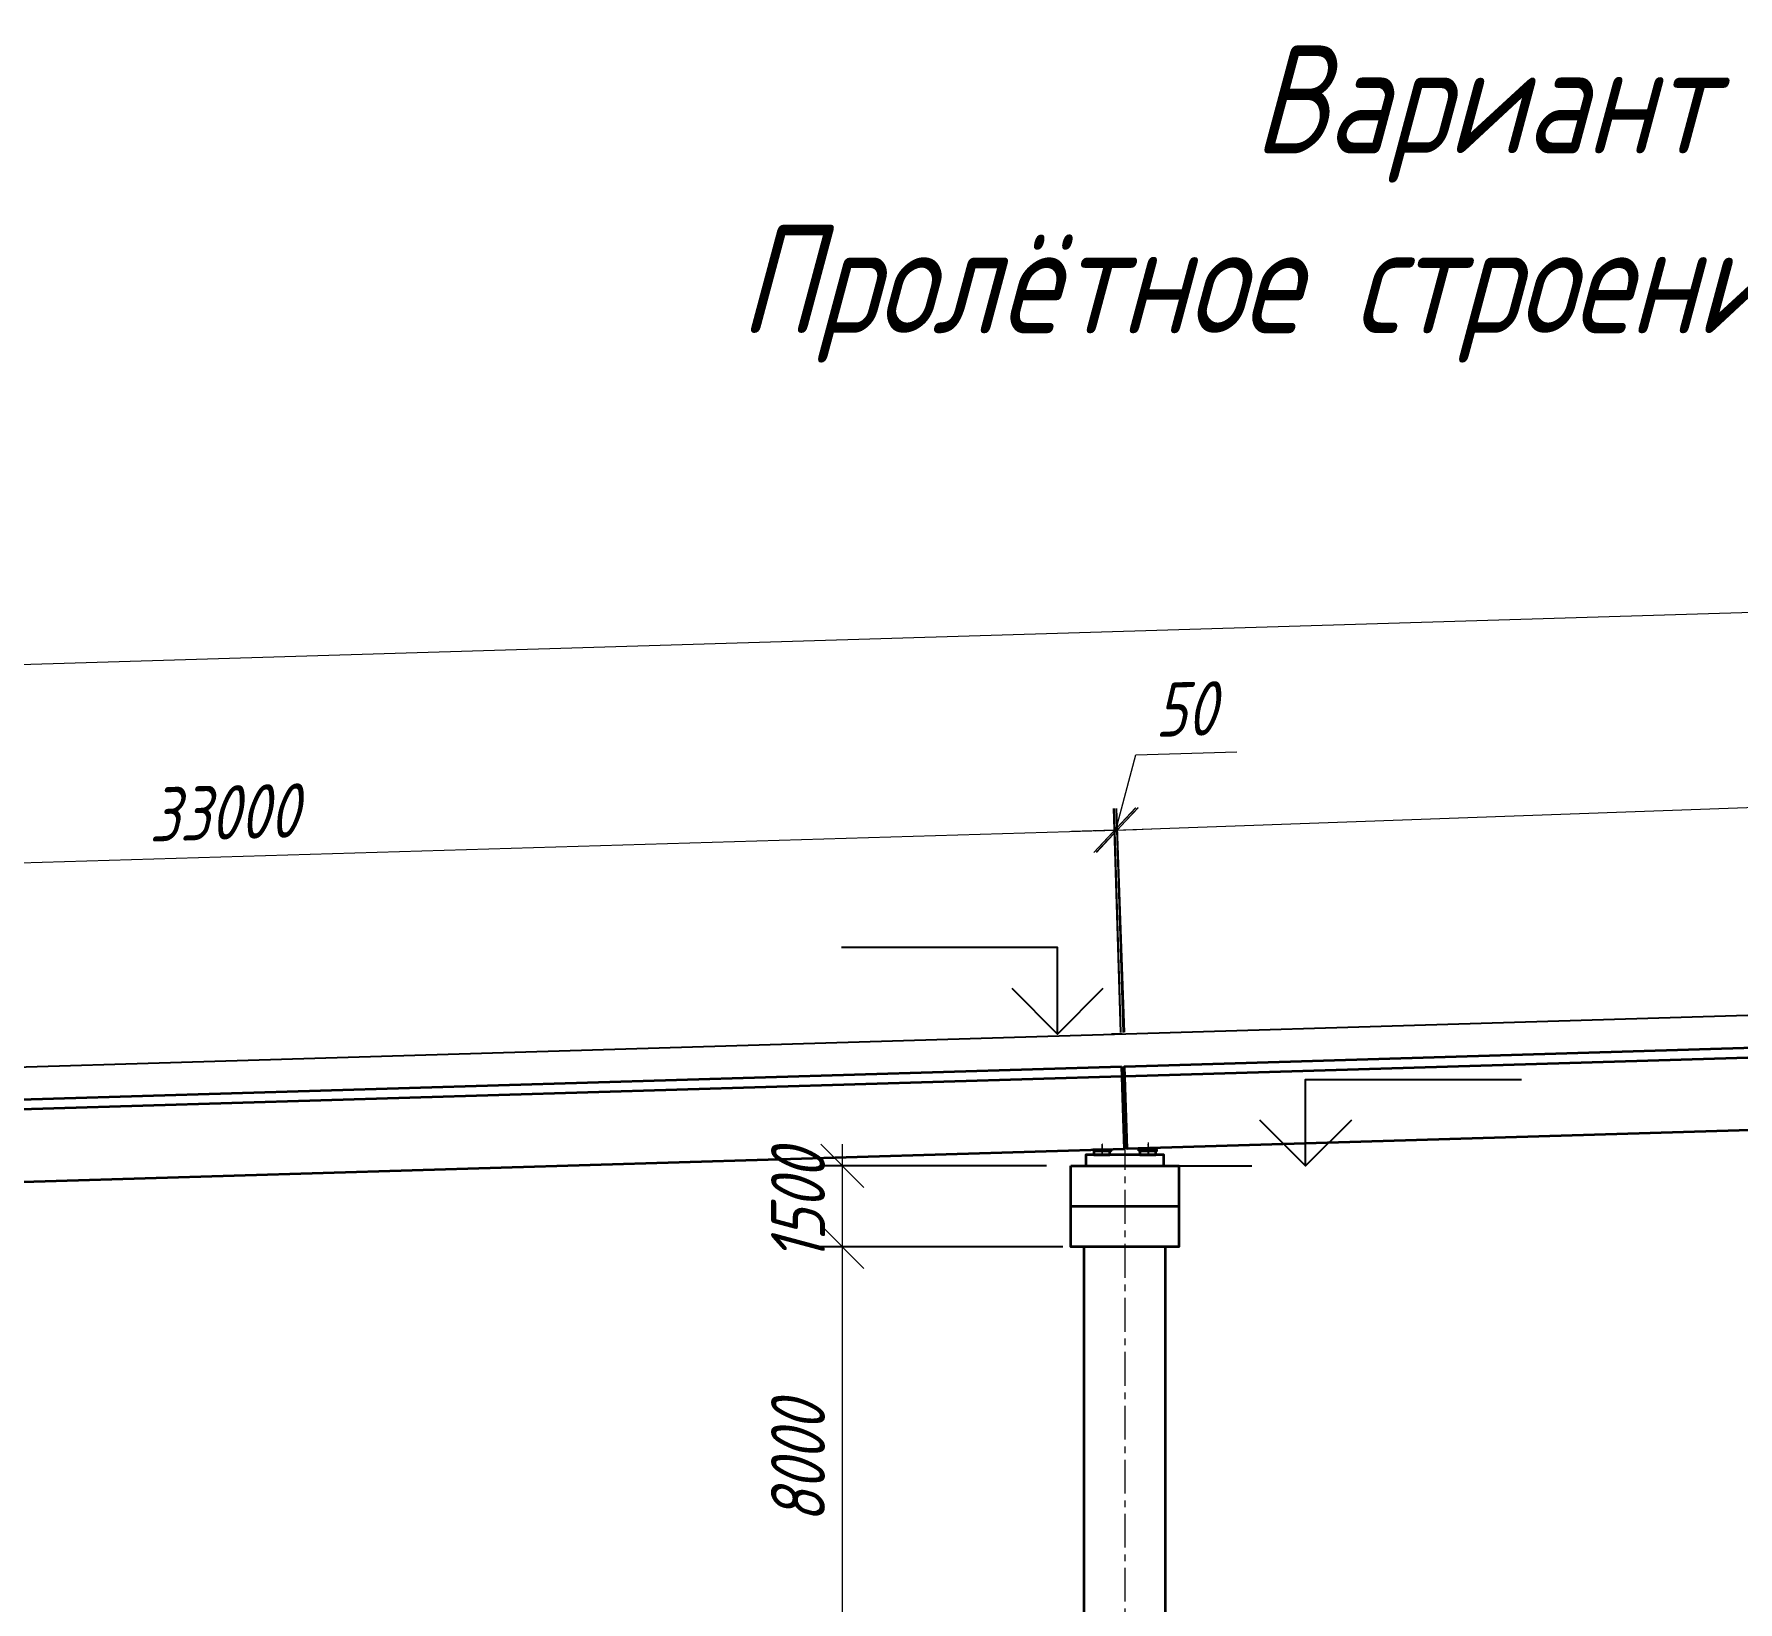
# Model space of a CAD drawing. Header units: millimetres. Extents: x 1864 to 10174863, y -4887456 to 5366151.
# Drawn here: x 4010240 to 4041808, y 9349 to 38393 of the extents above; entities that cross this region are included whole.
import ezdxf
from ezdxf.enums import TextEntityAlignment as Align

# ---------------------------------------------------------------- set-up
doc = ezdxf.new("R2018")
doc.units = ezdxf.units.MM
doc.linetypes.add('осевая', pattern=[2, 1.25, -0.25, 0.25, -0.25])
for name, color, linetype, lineweight in [('1-Бетон', 106, 'Continuous', 35), ('1-Примечания', 4, 'Continuous', 25), ('1-Размеры', 1, 'Continuous', 25), ('1-Текст_3', 250, 'Continuous', 25), ('ИС_Ось', 3, 'осевая', 18), ('ИС_Размер', 3, 'Continuous', 18), ('ИС_Текст заглавный', 1, 'Continuous', 35)]:
    doc.layers.add(name, color=color, linetype=linetype, lineweight=lineweight)
doc.layers.add('Красный профиль', color=1, linetype='Continuous')
doc.styles.add('0', font='isocpeur.ttf', dxfattribs={"width": 0.8, "oblique": 15})
doc.styles.add('ISOCPEUR', font='isocpeur.ttf', dxfattribs={"width": 0.8, "oblique": 15, "height": 2.5})
doc.styles.get("Standard").update_dxf_attribs({"font": 'arial.ttf'})
doc.dimstyles.new('М400нов', dxfattribs={"dimscale": 400, "dimtxt": 2.5, "dimasz": 2, "dimexe": 1, "dimexo": 1, "dimgap": 0.8, "dimtad": 1, "dimdec": 0, "dimzin": 0, "dimdsep": 46, "dimtxsty": '0', "dimblk": 'OBLIQUE', "dimcen": 0.09, "dimdle": 1, "dimclrd": 256, "dimclre": 256, "dimclrt": 256, "dimadec": 4, "dimazin": 0, "dimtfac": 1, "dimtdec": 0, "dimtmove": 1, "dimatfit": 2, "dimfxl": 1, "dimtolj": 1, "dimtzin": 0, "dimlwd": -1, "dimarcsym": 0})

# ---------------------------------------------------------------- blocks, each defined once
blk = doc.blocks.new('33')
at = {"layer": '1-Бетон'}
for points in [[(33000, 1530), (33000, 0), (0, 0), (0, 1530), (33000, 1530)], [(0, 1350), (33000, 1350)]]:
    blk.add_lwpolyline(points, dxfattribs=at)
at = {"layer": 'ИС_Ось'}
for points in [[(400, -108), (400, 108)], [(32600, -108), (32600, 108)]]:
    blk.add_lwpolyline(points, dxfattribs=at)
blk = doc.blocks.new('_OBLIQUE')
at = {"color": 0, "linetype": 'ByBlock', "lineweight": -2}
blk.add_line((0.5, 0.5), (-0.5, -0.5), dxfattribs=at)
blk = doc.blocks.new('*D471')
at = {"layer": 'Defpoints', "color": 0, "linetype": 'Continuous', "transparency": 16777216}
for p in [(4123852, 30143), (4124076, 22692), (3969765, 18046)]:
    blk.add_point(p, dxfattribs=at)
at = {"layer": 'ИС_Размер', "lineweight": -2, "transparency": 16777216}
for p, q in [((4124064, 23092), (4123840, 30543)), ((3969753, 18446), (3969529, 25898))]:
    blk.add_line(p, q, dxfattribs=at)
at = {"layer": 'ИС_Размер', "transparency": 16777216}
blk.add_line((3969141, 25486), (4124252, 30155), dxfattribs=at)
at = {"layer": 'ИС_Размер', "linetype": 'Continuous', "transparency": 16777216, "xscale": 800, "yscale": 800, "zscale": 800}
for p, rotation in [((4123852, 30143), 1.724269677828712), ((3969541, 25498), 181.7242696778287)]:
    blk.add_blockref('_OBLIQUE', p, dxfattribs=dict(at, rotation=rotation))
at = {"layer": 'ИС_Размер', "linetype": 'Continuous', "transparency": 16777216, "insert": (4046672, 28640), "char_height": 1000, "attachment_point": 5, "rotation": 1.7243, "style": '0'}
blk.add_mtext('\\A1;154400', dxfattribs=at)
blk = doc.blocks.new('*D458')
at = {"layer": 'Defpoints', "color": 0, "linetype": 'Continuous', "transparency": 16777216}
for p in [(4030263, 23647), (4030388, 19499), (3997403, 18509)]:
    blk.add_point(p, dxfattribs=at)
at = {"layer": 'ИС_Размер', "lineweight": -2, "transparency": 16777216}
for p, q in [((4030376, 19899), (4030251, 24047)), ((3997391, 18909), (3997266, 23057))]:
    blk.add_line(p, q, dxfattribs=at)
at = {"layer": 'ИС_Размер', "transparency": 16777216}
blk.add_line((3996879, 22645), (4030663, 23659), dxfattribs=at)
at = {"layer": 'ИС_Размер', "linetype": 'Continuous', "transparency": 16777216, "xscale": 800, "yscale": 800, "zscale": 800}
for p, rotation in [((4030263, 23647), 1.718358011817151), ((3997278, 22657), 181.7183580118171)]:
    blk.add_blockref('_OBLIQUE', p, dxfattribs=dict(at, rotation=rotation))
at = {"layer": 'ИС_Размер', "linetype": 'Continuous', "transparency": 16777216, "insert": (4013746, 23972), "char_height": 1000, "attachment_point": 5, "rotation": 1.7184, "style": '0'}
blk.add_mtext('\\A1;33000', dxfattribs=at)
blk = doc.blocks.new('*D459')
at = {"layer": 'Defpoints', "color": 0, "linetype": 'Continuous', "transparency": 16777216}
for p in [(4030308, 23649), (4030388, 19499), (4030436, 19500)]:
    blk.add_point(p, dxfattribs=at)
at = {"layer": 'ИС_Размер', "transparency": 16777216}
for p, q in [((4030284, 23648), (4030655, 25040)), ((4030655, 25040), (4032522, 25098)), ((4030259, 23647), (4029460, 23623)), ((4030259, 23647), (4030308, 23649)), ((4030259, 23647), (4030308, 23649)), ((4030308, 23649), (4031107, 23674))]:
    blk.add_line(p, q, dxfattribs=at)
at = {"layer": 'ИС_Размер', "lineweight": -2, "transparency": 16777216}
for p, q in [((4030376, 19899), (4030247, 24047)), ((4030424, 19900), (4030295, 24049))]:
    blk.add_line(p, q, dxfattribs=at)
at = {"layer": 'ИС_Размер', "linetype": 'Continuous', "transparency": 16777216, "xscale": 800, "yscale": 800, "zscale": 800}
for p, rotation in [((4030259, 23647), 1.775280618229331), ((4030308, 23649), 181.7752806182293)]:
    blk.add_blockref('_OBLIQUE', p, dxfattribs=dict(at, rotation=rotation))
at = {"layer": 'ИС_Размер', "linetype": 'Continuous', "transparency": 16777216, "insert": (4031563, 25889), "char_height": 1000, "attachment_point": 5, "rotation": 1.7753, "style": '0'}
blk.add_mtext('\\A1;50', dxfattribs=at)
blk = doc.blocks.new('*D467')
at = {"layer": 'Defpoints', "color": 0, "linetype": 'Continuous', "transparency": 16777216}
for p in [(4063286, 24835), (4063436, 20691), (4030457, 19505)]:
    blk.add_point(p, dxfattribs=at)
at = {"layer": 'ИС_Размер', "lineweight": -2, "transparency": 16777216}
for p, q in [((4063421, 21091), (4063272, 25235)), ((4030442, 19905), (4030293, 24049))]:
    blk.add_line(p, q, dxfattribs=at)
at = {"layer": 'ИС_Размер', "transparency": 16777216}
blk.add_line((4029908, 23635), (4063686, 24849), dxfattribs=at)
at = {"layer": 'ИС_Размер', "linetype": 'Continuous', "transparency": 16777216, "xscale": 800, "yscale": 800, "zscale": 800}
for p, rotation in [((4063286, 24835), 2.059747963360361), ((4030308, 23649), 182.0597479633603)]:
    blk.add_blockref('_OBLIQUE', p, dxfattribs=dict(at, rotation=rotation))
at = {"layer": 'ИС_Размер', "linetype": 'Continuous', "transparency": 16777216, "insert": (4046768, 25061), "char_height": 1000, "attachment_point": 5, "rotation": 2.0597, "style": '0'}
blk.add_mtext('\\A1;33000', dxfattribs=at)
blk = doc.blocks.new('*U448')
at = {"layer": '1-Примечания', "linetype": 'Continuous'}
blk.add_line((0, 0), (3.5, 0), dxfattribs=at)
for points in [[(6, 0), (6, 4), (16, 4)], [(8.121, 2.121), (6, 0), (3.879, 2.121)]]:
    blk.add_lwpolyline(points, dxfattribs=at)
at = {"layer": '1-Текст_3', "lineweight": 30, "oblique": 15, "width": 0.8, "flags": 104}
blk.add_attdef('ВЫСОТА', text='', height=3, dxfattribs=at).set_placement((11.127, 6.167), align=Align.MIDDLE_CENTER)
blk.add_attdef('ПРИМЕЧАНИЕ', text='', height=3, dxfattribs=at).set_placement((11, 3.25), align=Align.TOP_CENTER)
blk = doc.blocks.new('*U440')
at = {"layer": '1-Примечания', "linetype": 'Continuous'}
blk.add_line((0, 0), (0.5, 0), dxfattribs=at)
for points in [[(3, 0), (3, 4), (13, 4)], [(5.121, 2.121), (3, 0), (0.879, 2.121)]]:
    blk.add_lwpolyline(points, dxfattribs=at)
at = {"layer": '1-Текст_3', "lineweight": 30, "oblique": 15, "width": 0.8, "flags": 104}
blk.add_attdef('ВЫСОТА', text='', height=3, dxfattribs=at).set_placement((8.127, 6.167), align=Align.MIDDLE_CENTER)
blk.add_attdef('ПРИМЕЧАНИЕ', text='', height=3, dxfattribs=at).set_placement((8, 3.25), align=Align.TOP_CENTER)
blk = doc.blocks.new('*D935')
at = {"layer": 'Defpoints', "color": 0, "linetype": 'Continuous', "transparency": 16777216}
for p in [(4029698, 15928), (4025214, 7928), (4029248, 7928)]:
    blk.add_point(p, dxfattribs=at)
at = {"layer": 'ИС_Размер', "transparency": 16777216}
blk.add_line((4025214, 16328), (4025214, 7528), dxfattribs=at)
at = {"layer": 'ИС_Размер', "lineweight": -2, "transparency": 16777216}
for p, q in [((4029298, 15928), (4024814, 15928)), ((4028848, 7928), (4024814, 7928))]:
    blk.add_line(p, q, dxfattribs=at)
at = {"layer": 'ИС_Размер', "linetype": 'Continuous', "transparency": 16777216, "xscale": 800, "yscale": 800, "zscale": 800}
for p, rotation in [((4025214, 15928), 90), ((4025214, 7928), 270)]:
    blk.add_blockref('_OBLIQUE', p, dxfattribs=dict(at, rotation=rotation))
at = {"layer": 'ИС_Размер', "linetype": 'Continuous', "transparency": 16777216, "insert": (4024394, 11928), "char_height": 1000, "attachment_point": 5, "rotation": 90, "style": '0'}
blk.add_mtext('\\A1;8000', dxfattribs=at)
blk = doc.blocks.new('*D933')
at = {"layer": 'Defpoints', "color": 0, "linetype": 'Continuous', "transparency": 16777216}
for p in [(4029398, 17428), (4025214, 15928), (4029698, 15928)]:
    blk.add_point(p, dxfattribs=at)
at = {"layer": 'ИС_Размер', "transparency": 16777216}
blk.add_line((4025214, 17828), (4025214, 15528), dxfattribs=at)
at = {"layer": 'ИС_Размер', "lineweight": -2, "transparency": 16777216}
for p, q in [((4028998, 17428), (4024814, 17428)), ((4029298, 15928), (4024814, 15928))]:
    blk.add_line(p, q, dxfattribs=at)
at = {"layer": 'ИС_Размер', "linetype": 'Continuous', "transparency": 16777216, "xscale": 800, "yscale": 800, "zscale": 800}
for p, rotation in [((4025214, 17428), 90), ((4025214, 15928), 270)]:
    blk.add_blockref('_OBLIQUE', p, dxfattribs=dict(at, rotation=rotation))
at = {"layer": 'ИС_Размер', "linetype": 'Continuous', "transparency": 16777216, "insert": (4024394, 16678), "char_height": 1000, "attachment_point": 5, "rotation": 90, "style": '0'}
blk.add_mtext('\\A1;1500', dxfattribs=at)

msp = doc.modelspace()

# ---------------------------------------------------------------- linework, layer by layer
at = {"layer": '1-Бетон'}
for points in [[(4029853.8, 17706.7), (4030193.8, 17706.7), (4030193.8, 17726.7), (4029853.8, 17726.7)], [(4029873.8, 17628.7), (4030173.8, 17628.7), (4030173.8, 17706.7), (4029873.8, 17706.7)], [(4030703.9, 17706.7), (4031043.9, 17706.7), (4031043.9, 17726.7), (4030703.9, 17726.7)], [(4030723.9, 17628.7), (4031023.9, 17628.7), (4031023.9, 17706.7), (4030723.9, 17706.7)], [(4029448.3, 17428.2), (4031448.3, 17428.2), (4031448.3, 15928.2), (4029448.3, 15928.2)], [(4029724.2, 17428.2), (4031174.1, 17428.2), (4031174.1, 17628.7), (4029724.1, 17628.7)]]:
    msp.add_lwpolyline(points, close=True, dxfattribs=at)
for points in [[(4029448.3, 16678.2), (4031448.3, 16678.2)], [(4031198.3, 15928.2), (4031197.9, 7928.2), (4029697.9, 7928.2), (4029698.3, 15928.2)]]:
    msp.add_lwpolyline(points, dxfattribs=at)
at = {"layer": 'ИС_Ось'}
for points in [[(4030023.3, 17826.9), (4030023.3, 17621.7)], [(4030023.7, 17826.9), (4030023.7, 17621.7)], [(4030873.3, 17826.6), (4030873.3, 17621.4)], [(4030873.7, 17826.6), (4030873.7, 17621.4)]]:
    msp.add_lwpolyline(points, dxfattribs=at)
at = {"layer": 'ИС_Ось', "ltscale": 500}
msp.add_lwpolyline([(4030448.7, 17980.2), (4030448.7, -482.7)], dxfattribs=at)
at = {"layer": 'Красный профиль', "linetype": 'Continuous', "flags": 128}
msp.add_lwpolyline([(3955751.5, 17630.1), (4111346.7, 22297.9)], dxfattribs=at)

# ---------------------------------------------------------------- block references
at = {"linetype": 'Continuous'}
for p, rotation in [((4030490.6, 17740.7), 1.718358011817057), ((3997449.7, 16749.2), 1.718358011816822)]:
    msp.add_blockref('33', p, dxfattribs=dict(at, rotation=rotation))
at = {"layer": '1-Размеры', "transparency": 33554687}
ref = msp.add_blockref('*U440', (4030401.5, 19869.6), dxfattribs=dict(at, xscale=-399.9999999999999, yscale=399.9999999999999, zscale=399.9999999999999, rotation=359.999718071565))
lines = msp.add_mtext('\\W0.8000;19.87', dxfattribs={"layer": '1-Текст_3', "insert": (4027150.9, 22336.5), "char_height": 2.5, "attachment_point": 1, "rotation": 359.99972, "bg_fill": 3, "box_fill_scale": 1, "bg_fill_color": 256, "bg_fill_transparency": 0})
ref.add_attrib('ВЫСОТА', '', (4027150.9, 22336.5)).embed_mtext(lines)
lines = msp.add_mtext('\\W0.8000;', dxfattribs={"layer": '1-Текст_3', "insert": (4027201.5, 21169.6), "char_height": 2.5, "attachment_point": 1, "rotation": 359.99972, "bg_fill": 3, "box_fill_scale": 1, "bg_fill_color": 256, "bg_fill_transparency": 0})
ref.add_attrib('ПРИМЕЧАНИЕ', '', (4027201.5, 21169.6)).embed_mtext(lines)
ref = msp.add_blockref('*U448', (4031399.1, 17428.2), dxfattribs=dict(at, xscale=399.9999999999998, yscale=399.9999999999998, zscale=399.9999999999998, rotation=0.0002819284350356197))
lines = msp.add_mtext('\\W0.8000;17.43', dxfattribs={"layer": '1-Текст_3', "insert": (4035849.7, 19895.2), "char_height": 2.5, "attachment_point": 1, "rotation": 0.00028, "bg_fill": 3, "box_fill_scale": 1, "bg_fill_color": 256, "bg_fill_transparency": 0})
ref.add_attrib('ВЫСОТА', '', (4035849.7, 19895.2)).embed_mtext(lines)
lines = msp.add_mtext('\\W0.8000;', dxfattribs={"layer": '1-Текст_3', "insert": (4035799.1, 18728.2), "char_height": 2.5, "attachment_point": 1, "rotation": 0.00028, "bg_fill": 3, "box_fill_scale": 1, "bg_fill_color": 256, "bg_fill_transparency": 0})
ref.add_attrib('ПРИМЕЧАНИЕ', '', (4035799.1, 18728.2)).embed_mtext(lines)

# ---------------------------------------------------------------- texts
at = {"layer": 'ИС_Текст заглавный', "insert": (4046899.9, 35245.7), "char_height": 4000, "width": 58050.415, "attachment_point": 5, "style": 'ISOCPEUR'}
msp.add_mtext('{\\H0.5x;Вариант 1 (рекомендуемый)\\PПролётное строение из сборного железобетона}', dxfattribs=at)

# ---------------------------------------------------------------- dimensions: what is measured, and where the dimension line sits
at = {"layer": 'ИС_Размер', "linetype": 'Continuous'}
for p1, p2, distance, override, picture, middle in [((3969765, 18046.5), (4124076.1, 22691.7), 7455, {"dimrnd": 200}, '*D471', (4046671.6, 28640.3)), ((4030387.9243, 19498.823), (4030436.381, 19500.3249), 4150.5978, {"dimrnd": 10}, '*D459', (4030949.0618, 25869.8626))]:
    dim = msp.add_aligned_dim(p1=p1, p2=p2, distance=distance, dimstyle='М400нов', override=override, dxfattribs=at)
    dim.commit()
    dim.dimension.update_dxf_attribs({"geometry": picture, "text_midpoint": middle})
for p1, p2, distance, picture, middle in [((4030456.8, 19505.3), (4063435.5, 20691.3), 4146.3, '*D467', (4046767.7, 25061.4)), ((3997402.8, 18509.3), (4030387.9, 19498.8), 4150, '*D458', (4013746.3, 23971.8))]:
    dim = msp.add_aligned_dim(p1=p1, p2=p2, distance=distance, dimstyle='М400нов', dxfattribs=at)
    dim.commit()
    dim.dimension.update_dxf_attribs({"geometry": picture, "text_midpoint": middle})
dim = msp.add_linear_dim(base=(4025214.2, 15928.2), p1=(4029398.3, 17428.2), p2=(4029698.3, 15928.2), angle=90, dimstyle='М400нов', dxfattribs=at)
dim.commit()
dim.dimension.update_dxf_attribs({"geometry": '*D933', "text_midpoint": (4025214.2, 16678.2), "dimtype": 160})
dim = msp.add_linear_dim(base=(4025214.2, 7928.2), p1=(4029698.3, 15928.2), p2=(4029247.9, 7928.2), angle=90, dimstyle='М400нов', dxfattribs=at)
dim.commit()
dim.dimension.update_dxf_attribs({"geometry": '*D935', "text_midpoint": (4024394.2, 11928.2)})

doc.saveas('drawing.dxf')
